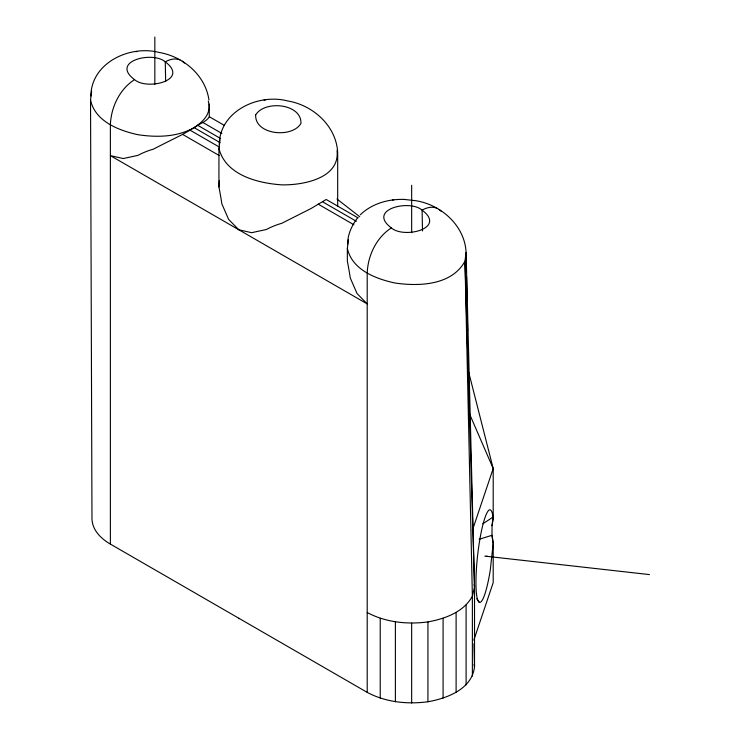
<?xml version="1.0" encoding="UTF-8"?>
<svg xmlns="http://www.w3.org/2000/svg" width="740" height="740" viewBox="0 0 740 740"><rect width="100%" height="100%" fill="white"/><g stroke="black" fill="none" stroke-linecap="round" stroke-linejoin="round"><path stroke-width="1.11" d="M468.725 372.331L493.201 468.55L493.201 519.119L492.035 525.668L492.017 535.298L493.201 543.521L493.201 582.611L473.813 640.165M357.957 217.819L326.192 199.476L311.022 208.532L281.801 223.286A84.702 67.96 18.1 0 0 266.317 229.52L251.646 232.693L238.798 229.761L228.642 219.41L221.861 203.852A84.702 12.848 83.8 0 0 218.938 186.989L219.382 180.449M90.835 96.006C91.224 62.752 129.768 44.835 159.026 52.429C183.15 56.462 205.396 75.045 208.958 100.02M404.068 199.412L415.852 200.707C441.29 204.814 464.803 225.7 466.089 252.396L474.525 586.866L474.525 666.703C472.102 689.097 447.173 698.329 427.933 701.76C407.342 704.48 385.725 702.26 367.207 692.372L110.38 544.094A62.863 36.297 0 0 1 91.973 518.426L90.53 100.094L91.649 91.288M208.292 101.14C213.166 118.215 194.944 127.382 182.604 134.393C172.873 139.342 163.068 144.106 153.383 149.147A84.702 67.96 18.1 0 0 137.899 155.381L123.238 158.554L110.38 155.622L367.207 303.9L357.05 293.549L350.279 277.99A84.702 12.848 83.8 0 0 347.356 261.127L347.356 248.363L348.475 239.566M219.253 144.485C219.641 111.231 258.186 93.305 287.435 100.899C312.872 105.006 336.386 125.892 337.68 152.597L337.68 206.386M218.938 186.989L218.938 148.564L220.058 139.758M347.661 244.283C347.541 234.192 352.009 225.247 357.91 217.366M492.026 525.678L493.043 517.084L482.822 523.791M466.468 271.996L466.089 252.396L464.97 261.202L474.525 586.866L472.379 596.255L472.379 676.101M472.351 530.451L493.201 468.55L469.317 413.447M367.207 612.526C385.725 622.414 407.342 624.634 427.933 621.924C444.934 618.77 463.49 612.239 472.379 596.255L464.97 261.202C451.742 285.437 418.951 286.565 394.725 282.967C375.578 278.776 352.027 269.758 347.356 248.363M90.53 100.094C95.201 121.48 118.752 130.499 137.899 134.689C158.008 137.76 180.431 137.122 197.774 125.338C201.752 122.868 206.95 120.907 209.263 116.883L209.263 104.118M360.269 214.785C371.933 203.574 388.38 198.903 404.299 199.412M134.532 79.615C109.705 61.161 152.93 50.782 165.261 61.864C190.088 80.318 146.862 90.687 134.532 79.615C119.538 89.29 110.982 107.356 110.38 124.921L110.38 544.094M391.358 227.892C366.531 209.439 409.757 199.06 422.087 210.142C446.914 228.595 403.689 238.964 391.358 227.892C376.364 237.568 367.808 255.633 367.207 273.199L367.207 692.372M479.132 539.293L492.007 535.279L493.201 543.521L490.278 570.059A46.574 7.261 -83.6 0 1 477.355 598.864A46.574 7.261 -83.6 0 1 480.704 534.706A46.574 7.261 -83.6 0 1 493.043 517.084M135.633 51.634L136.881 51.587M264.05 100.103L265.299 100.057M392.459 199.911L393.708 199.865M486.226 556.267L487.632 556.369M484.839 556.11L649.47 574.591M179.959 59.866C175.093 57.905 169.645 59.357 165.261 61.864L165.667 81.492M436.785 208.144C431.92 206.183 426.471 207.635 422.087 210.142L422.512 230.926M209.513 116.846L224.35 125.402M203.056 122.581L221.852 133.44M197.774 125.338L220.613 138.519M194.343 127.77L220.067 142.617M322.76 201.909L356.347 221.297M189.727 129.981L219.512 147.177M318.144 204.12L353.877 224.756M182.604 134.393L219.207 155.529M336.95 199.005L359.714 216.7M439.162 209.476L441.243 211.353M182.336 61.198L184.417 63.076M476.754 598.762L479.455 602.351M337.033 150.608C340.187 178.506 302.679 185.287 281.801 184.861C257.733 183.187 225.811 175.167 218.938 148.564M474.053 584.776L474.525 586.866M474.044 664.622L474.525 666.703L473.979 643.828M466.561 276.603L467.033 300.81M467.319 315.795L467.606 330.789M468.059 353.84L468.17 359.603M466.098 605.015L466.098 684.851M456.108 612.526L456.108 692.372M443.094 618.298L443.094 698.135M427.933 621.924L427.933 701.76M411.662 185.278L411.662 232.674M411.662 623.154L411.662 703M395.391 621.924L395.391 701.76M380.231 618.298L380.231 698.135M238.798 618.233L238.798 618.732M154.836 37L154.836 84.36M255.651 115.005C254.875 134.939 292.143 138.491 300.958 123.423C301.735 103.489 264.476 99.937 255.651 115.005"/></g></svg>
